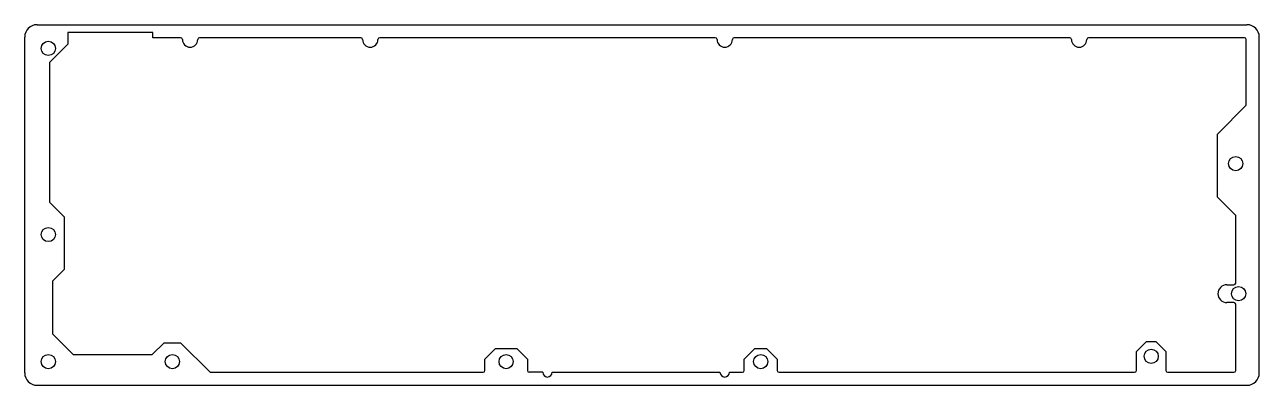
# Model space of a CAD drawing. Header units: millimetres. Extents: x -36 to 229, y -1 to 77.
import ezdxf

# ---------------------------------------------------------------- set-up
doc = ezdxf.new("R2010")
doc.units = ezdxf.units.MM

msp = doc.modelspace()

# ---------------------------------------------------------------- linework, layer by layer
for points in [[(-33.528, 76.835), (226.568, 76.835)], [(-2.667, 74.041), (-8.636, 74.041), (-8.636, 75.184), (-26.924, 75.184), (-26.924, 72.644), (-30.861, 68.707), (-30.861, 38.735), (-27.686, 35.56), (-27.686, 24.257), (-30.226, 21.717), (-30.226, 10.414), (-25.781, 5.969), (-8.763, 5.969), (-6.223, 8.509), (-2.667, 8.509), (3.683, 2.159), (62.357, 2.159)], [(-36.195, 2.032), (-36.195, 74.168)], [(36.068, 74.041), (1.397, 74.041)], [(112.268, 74.041), (40.132, 74.041)], [(188.468, 74.041), (116.332, 74.041)], [(226.06, 74.041), (192.532, 74.041)], [(224.155, 21.336), (224.155, 35.814), (220.218, 39.751), (220.218, 53.34), (226.441, 59.563), (226.441, 73.66)], [(229.235, 2.032), (229.235, 74.168)], [(222.25, 20.955), (223.774, 20.955)], [(223.774, 17.145), (222.25, 17.145)], [(224.155, 2.54), (224.155, 16.764)], [(202.819, 2.54), (202.819, 6.604), (204.978, 8.763), (207.01, 8.763), (209.169, 6.604), (209.169, 2.54)], [(62.738, 2.54), (62.738, 4.953), (65.024, 7.239), (69.596, 7.239), (71.882, 4.953), (71.882, 2.54)], [(118.491, 2.54), (118.491, 4.953), (120.777, 7.239), (123.317, 7.239), (125.603, 4.953), (125.603, 2.54)], [(75.184, 2.159), (72.263, 2.159)], [(77.216, 2.159), (113.284, 2.159)], [(115.316, 2.159), (118.11, 2.159)], [(125.984, 2.159), (202.438, 2.159)], [(209.55, 2.159), (223.774, 2.159)], [(-33.528, -0.635), (226.568, -0.635)]]:
    msp.add_lwpolyline(points)
for centre in [(-31.115, 71.755), (224.155, 46.99), (-31.115, 31.75), (224.79, 19.05), (-31.115, 4.445), (-4.445, 4.445), (67.31, 4.445), (122.047, 4.445), (205.994, 5.588)]:
    msp.add_circle(centre, 1.524)
for centre, radius, start, end in [((-33.528, 74.168), 2.667, 90, 180), ((226.568, 74.168), 2.667, 0, 90), ((-2.667, 73.66), 0.381, 0, 90), ((-0.635, 73.66), 1.651, 180, 0), ((1.397, 73.66), 0.381, 90, 180), ((36.068, 73.66), 0.381, 0, 90), ((38.1, 73.66), 1.651, 180, 0), ((40.132, 73.66), 0.381, 90, 180), ((112.268, 73.66), 0.381, 0, 90), ((114.3, 73.66), 1.651, 180, 0), ((116.332, 73.66), 0.381, 90, 180), ((188.468, 73.66), 0.381, 0, 90), ((190.5, 73.66), 1.651, 180, 0), ((192.532, 73.66), 0.381, 90, 180), ((226.06, 73.66), 0.381, 0, 90), ((223.774, 21.336), 0.381, 270, 0), ((222.25, 19.05), 1.905, 90, 270), ((223.774, 16.764), 0.381, 0, 90), ((-33.528, 2.032), 2.667, 180, 270), ((62.357, 2.54), 0.381, 270, 0), ((72.263, 2.54), 0.381, 180, 270), ((76.2, 2.159), 1.016, 180, 0), ((114.3, 2.159), 1.016, 180, 0), ((118.11, 2.54), 0.381, 270, 0), ((125.984, 2.54), 0.381, 180, 270), ((202.438, 2.54), 0.381, 270, 0), ((209.55, 2.54), 0.381, 180, 270), ((223.774, 2.54), 0.381, 270, 0), ((226.568, 2.032), 2.667, 270, 0)]:
    msp.add_arc(centre, radius, start, end)

doc.saveas('drawing.dxf')
